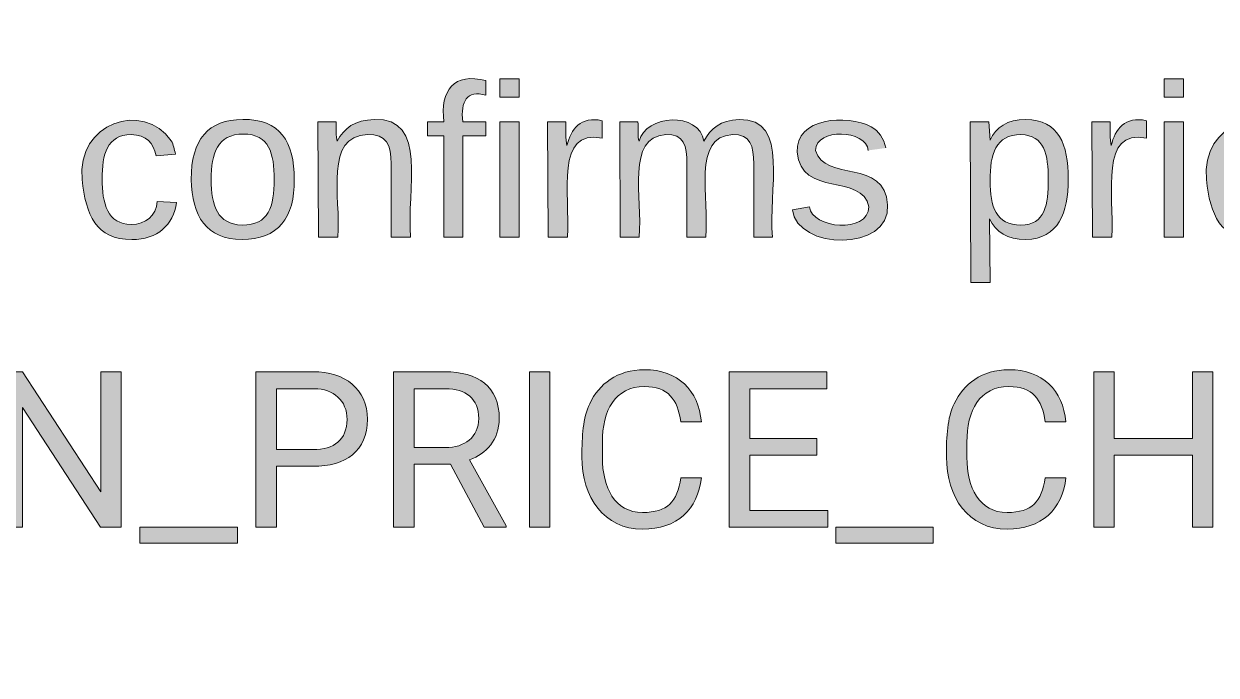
# Model space of a CAD drawing. Extents: x 3 to 1760, y 20 to 1040.
# Drawn here: x 233.8 to 318.8, y 562.4 to 608.7 of the extents above; entities that cross this region are included whole.
import ezdxf

# ---------------------------------------------------------------- set-up
doc = ezdxf.new("R2010")
doc.units = 0
doc.header["$MEASUREMENT"] = 0
doc.layers.add('Layer 1', color=7, linetype='Continuous', lineweight=0)

# ---------------------------------------------------------------- blocks, each defined once
blk = doc.blocks.new('Block_120')
at = {"layer": 'Layer 1', "true_color": 0x282c33, "transparency": 33554687}
h = blk.add_hatch(color=250, dxfattribs=at)
h.dxf.hatch_style = 2
edge = h.paths.add_edge_path()
edge.add_spline(control_points=[(266.708, 603.667), (265.368, 604.056), (264.893, 603.235), (265.066, 601.765), (265.066, 601.765), (266.708, 601.765), (266.708, 601.765), (266.708, 601.765), (266.708, 600.772), (266.708, 600.772), (266.708, 600.772), (265.066, 600.772), (265.066, 600.772), (265.066, 600.772), (265.066, 593.556), (265.066, 593.556), (265.066, 593.556), (263.726, 593.556), (263.726, 593.556), (263.726, 593.556), (263.726, 600.772), (263.726, 600.772), (263.726, 600.772), (262.56, 600.772), (262.56, 600.772), (262.56, 600.772), (262.56, 601.765), (262.56, 601.765), (262.56, 601.765), (263.726, 601.765), (263.726, 601.765), (263.424, 604.012), (264.461, 605.309), (266.708, 604.704), (266.708, 604.704), (266.708, 603.667), (266.708, 603.667)], knot_values=[0, 0, 0, 0, 1, 1, 1, 2, 2, 2, 3, 3, 3, 4, 4, 4, 5, 5, 5, 6, 6, 6, 7, 7, 7, 8, 8, 8, 9, 9, 9, 10, 10, 10, 11, 11, 11, 12, 12, 12, 12], degree=3, periodic=0)
edge.add_line((266.708, 603.667), (266.708, 603.667))
h = blk.add_hatch(color=250, dxfattribs=at)
h.dxf.hatch_style = 2
edge = h.paths.add_edge_path()
edge.add_spline(control_points=[(267.702, 603.537), (267.702, 603.537), (267.702, 604.833), (267.702, 604.833), (267.702, 604.833), (269.084, 604.833), (269.084, 604.833), (269.084, 604.833), (269.084, 603.537), (269.084, 603.537), (269.084, 603.537), (267.702, 603.537), (267.702, 603.537)], knot_values=[0, 0, 0, 0, 1, 1, 1, 2, 2, 2, 3, 3, 3, 4, 4, 4, 4], degree=3, periodic=0)
edge = h.paths.add_edge_path()
edge.add_spline(control_points=[(267.702, 593.556), (267.702, 593.556), (267.702, 601.765), (267.702, 601.765), (267.702, 601.765), (269.084, 601.765), (269.084, 601.765), (269.084, 601.765), (269.084, 593.556), (269.084, 593.556), (269.084, 593.556), (267.702, 593.556), (267.702, 593.556)], knot_values=[0, 0, 0, 0, 1, 1, 1, 2, 2, 2, 3, 3, 3, 4, 4, 4, 4], degree=3, periodic=0)
edge.add_line((267.702, 593.556), (267.702, 593.556))
h = blk.add_hatch(color=250, dxfattribs=at)
h.dxf.hatch_style = 2
edge = h.paths.add_edge_path()
edge.add_spline(control_points=[(241.43, 600.858), (239.702, 600.858), (239.356, 599.432), (239.356, 597.704), (239.356, 595.975), (239.745, 594.463), (241.43, 594.463), (242.467, 594.463), (243.202, 595.068), (243.288, 596.105), (243.288, 596.105), (244.671, 596.019), (244.671, 596.019), (244.412, 594.42), (243.331, 593.383), (241.473, 593.383), (238.924, 593.383), (238.189, 595.154), (237.93, 597.66), (237.498, 601.679), (242.294, 603.321), (244.282, 600.426), (244.455, 600.123), (244.498, 599.821), (244.584, 599.475), (244.584, 599.475), (243.202, 599.346), (243.202, 599.346), (243.029, 600.253), (242.51, 600.858), (241.43, 600.858)], knot_values=[0, 0, 0, 0, 1, 1, 1, 2, 2, 2, 3, 3, 3, 4, 4, 4, 5, 5, 5, 6, 6, 6, 7, 7, 7, 8, 8, 8, 9, 9, 9, 10, 10, 10, 10], degree=3, periodic=0)
edge.add_line((241.43, 600.858), (241.43, 600.858))
h = blk.add_hatch(color=250, dxfattribs=at)
h.dxf.hatch_style = 2
edge = h.paths.add_edge_path()
edge.add_spline(control_points=[(249.381, 601.938), (252.06, 601.981), (253.053, 600.339), (253.053, 597.66), (253.097, 594.938), (251.887, 593.383), (249.337, 593.383), (246.788, 593.383), (245.751, 595.068), (245.708, 597.66), (245.708, 600.512), (246.918, 601.938), (249.381, 601.938)], knot_values=[0, 0, 0, 0, 1, 1, 1, 2, 2, 2, 3, 3, 3, 4, 4, 4, 4], degree=3, periodic=0)
edge = h.paths.add_edge_path()
edge.add_spline(control_points=[(249.337, 594.42), (251.239, 594.377), (251.628, 595.759), (251.628, 597.66), (251.628, 599.519), (251.282, 600.901), (249.424, 600.901), (247.566, 600.901), (247.134, 599.519), (247.134, 597.66), (247.134, 595.802), (247.566, 594.463), (249.337, 594.42)], knot_values=[0, 0, 0, 0, 1, 1, 1, 2, 2, 2, 3, 3, 3, 4, 4, 4, 4], degree=3, periodic=0)
edge.add_line((249.337, 594.42), (249.337, 594.42))
h = blk.add_hatch(color=250, dxfattribs=at)
h.dxf.hatch_style = 2
edge = h.paths.add_edge_path()
edge.add_spline(control_points=[(258.757, 601.938), (262.603, 602.111), (261.047, 596.926), (261.35, 593.556), (261.35, 593.556), (259.967, 593.556), (259.967, 593.556), (259.967, 593.556), (259.967, 598.784), (259.967, 598.784), (259.967, 600.123), (259.621, 600.901), (258.282, 600.858), (255.171, 600.772), (256.381, 596.451), (256.165, 593.556), (256.165, 593.556), (254.782, 593.556), (254.782, 593.556), (254.782, 593.556), (254.739, 601.765), (254.739, 601.765), (254.739, 601.765), (256.035, 601.765), (256.035, 601.765), (256.078, 601.333), (255.992, 600.728), (256.121, 600.383), (256.597, 601.333), (257.374, 601.895), (258.757, 601.938)], knot_values=[0, 0, 0, 0, 1, 1, 1, 2, 2, 2, 3, 3, 3, 4, 4, 4, 5, 5, 5, 6, 6, 6, 7, 7, 7, 8, 8, 8, 9, 9, 9, 10, 10, 10, 10], degree=3, periodic=0)
edge.add_line((258.757, 601.938), (258.757, 601.938))
h = blk.add_hatch(color=250, dxfattribs=at)
h.dxf.hatch_style = 2
edge = h.paths.add_edge_path()
edge.add_spline(control_points=[(275.004, 600.599), (271.634, 601.29), (272.714, 596.667), (272.541, 593.556), (272.541, 593.556), (271.158, 593.556), (271.158, 593.556), (271.158, 593.556), (271.115, 601.765), (271.115, 601.765), (271.115, 601.765), (272.412, 601.765), (272.412, 601.765), (272.455, 601.247), (272.368, 600.512), (272.498, 600.08), (272.757, 601.247), (273.492, 602.198), (275.004, 601.852), (275.004, 601.852), (275.004, 600.599), (275.004, 600.599)], knot_values=[0, 0, 0, 0, 1, 1, 1, 2, 2, 2, 3, 3, 3, 4, 4, 4, 5, 5, 5, 6, 6, 6, 7, 7, 7, 7], degree=3, periodic=0)
edge.add_line((275.004, 600.599), (275.004, 600.599))
h = blk.add_hatch(color=250, dxfattribs=at)
h.dxf.hatch_style = 2
edge = h.paths.add_edge_path()
edge.add_spline(control_points=[(284.294, 600.858), (281.399, 600.728), (282.652, 596.321), (282.393, 593.556), (282.393, 593.556), (281.053, 593.556), (281.053, 593.556), (281.053, 593.556), (281.053, 598.784), (281.053, 598.784), (281.053, 600.037), (280.837, 600.944), (279.541, 600.858), (276.689, 600.685), (277.899, 596.364), (277.64, 593.556), (277.64, 593.556), (276.3, 593.556), (276.3, 593.556), (276.3, 593.556), (276.257, 601.765), (276.257, 601.765), (276.257, 601.765), (277.553, 601.765), (277.553, 601.765), (277.597, 601.333), (277.51, 600.728), (277.64, 600.383), (278.072, 602.284), (281.918, 602.543), (282.263, 600.383), (282.739, 601.29), (283.43, 601.895), (284.77, 601.938), (288.442, 602.025), (286.8, 596.796), (287.146, 593.556), (287.146, 593.556), (285.807, 593.556), (285.807, 593.556), (285.807, 593.556), (285.807, 598.784), (285.807, 598.784), (285.807, 600.037), (285.591, 600.901), (284.294, 600.858)], knot_values=[0, 0, 0, 0, 1, 1, 1, 2, 2, 2, 3, 3, 3, 4, 4, 4, 5, 5, 5, 6, 6, 6, 7, 7, 7, 8, 8, 8, 9, 9, 9, 10, 10, 10, 11, 11, 11, 12, 12, 12, 13, 13, 13, 14, 14, 14, 15, 15, 15, 15], degree=3, periodic=0)
edge.add_line((284.294, 600.858), (284.294, 600.858))
h = blk.add_hatch(color=250, dxfattribs=at)
h.dxf.hatch_style = 2
edge = h.paths.add_edge_path()
edge.add_spline(control_points=[(293.973, 599.735), (293.844, 601.204), (290.257, 601.377), (290.214, 599.735), (290.862, 597.444), (295.183, 599.216), (295.356, 595.846), (295.529, 592.475), (288.874, 592.648), (288.572, 595.5), (288.572, 595.5), (289.782, 595.716), (289.782, 595.716), (289.955, 594.16), (293.973, 593.772), (294.016, 595.716), (293.584, 598.136), (289.134, 596.364), (288.918, 599.605), (288.745, 602.068), (292.461, 602.327), (294.189, 601.42), (294.708, 601.117), (295.097, 600.599), (295.226, 599.907)], knot_values=[0, 0, 0, 0, 1, 1, 1, 2, 2, 2, 3, 3, 3, 4, 4, 4, 5, 5, 5, 6, 6, 6, 7, 7, 7, 8, 8, 8, 8], degree=3, periodic=0)
edge.add_line((295.226, 599.907), (293.973, 599.735))
at = {"layer": 'Layer 1'}
for points, knots in [([(266.708, 603.667), (265.368, 604.056), (264.893, 603.235), (265.066, 601.765), (265.066, 601.765), (266.708, 601.765), (266.708, 601.765), (266.708, 601.765), (266.708, 600.772), (266.708, 600.772), (266.708, 600.772), (265.066, 600.772), (265.066, 600.772), (265.066, 600.772), (265.066, 593.556), (265.066, 593.556), (265.066, 593.556), (263.726, 593.556), (263.726, 593.556), (263.726, 593.556), (263.726, 600.772), (263.726, 600.772), (263.726, 600.772), (262.56, 600.772), (262.56, 600.772), (262.56, 600.772), (262.56, 601.765), (262.56, 601.765), (262.56, 601.765), (263.726, 601.765), (263.726, 601.765), (263.424, 604.012), (264.461, 605.309), (266.708, 604.704), (266.708, 604.704), (266.708, 603.667), (266.708, 603.667)], [0, 0, 0, 0, 1, 1, 1, 2, 2, 2, 3, 3, 3, 4, 4, 4, 5, 5, 5, 6, 6, 6, 7, 7, 7, 8, 8, 8, 9, 9, 9, 10, 10, 10, 11, 11, 11, 12, 12, 12, 12]), ([(267.702, 603.537), (267.702, 603.537), (267.702, 604.833), (267.702, 604.833), (267.702, 604.833), (269.084, 604.833), (269.084, 604.833), (269.084, 604.833), (269.084, 603.537), (269.084, 603.537), (269.084, 603.537), (267.702, 603.537), (267.702, 603.537)], [0, 0, 0, 0, 1, 1, 1, 2, 2, 2, 3, 3, 3, 4, 4, 4, 4]), ([(241.43, 600.858), (239.702, 600.858), (239.356, 599.432), (239.356, 597.704), (239.356, 595.975), (239.745, 594.463), (241.43, 594.463), (242.467, 594.463), (243.202, 595.068), (243.288, 596.105), (243.288, 596.105), (244.671, 596.019), (244.671, 596.019), (244.412, 594.42), (243.331, 593.383), (241.473, 593.383), (238.924, 593.383), (238.189, 595.154), (237.93, 597.66), (237.498, 601.679), (242.294, 603.321), (244.282, 600.426), (244.455, 600.123), (244.498, 599.821), (244.584, 599.475), (244.584, 599.475), (243.202, 599.346), (243.202, 599.346), (243.029, 600.253), (242.51, 600.858), (241.43, 600.858)], [0, 0, 0, 0, 1, 1, 1, 2, 2, 2, 3, 3, 3, 4, 4, 4, 5, 5, 5, 6, 6, 6, 7, 7, 7, 8, 8, 8, 9, 9, 9, 10, 10, 10, 10]), ([(249.381, 601.938), (252.06, 601.981), (253.053, 600.339), (253.053, 597.66), (253.097, 594.938), (251.887, 593.383), (249.337, 593.383), (246.788, 593.383), (245.751, 595.068), (245.708, 597.66), (245.708, 600.512), (246.918, 601.938), (249.381, 601.938)], [0, 0, 0, 0, 1, 1, 1, 2, 2, 2, 3, 3, 3, 4, 4, 4, 4]), ([(258.757, 601.938), (262.603, 602.111), (261.047, 596.926), (261.35, 593.556), (261.35, 593.556), (259.967, 593.556), (259.967, 593.556), (259.967, 593.556), (259.967, 598.784), (259.967, 598.784), (259.967, 600.123), (259.621, 600.901), (258.282, 600.858), (255.171, 600.772), (256.381, 596.451), (256.165, 593.556), (256.165, 593.556), (254.782, 593.556), (254.782, 593.556), (254.782, 593.556), (254.739, 601.765), (254.739, 601.765), (254.739, 601.765), (256.035, 601.765), (256.035, 601.765), (256.078, 601.333), (255.992, 600.728), (256.121, 600.383), (256.597, 601.333), (257.374, 601.895), (258.757, 601.938)], [0, 0, 0, 0, 1, 1, 1, 2, 2, 2, 3, 3, 3, 4, 4, 4, 5, 5, 5, 6, 6, 6, 7, 7, 7, 8, 8, 8, 9, 9, 9, 10, 10, 10, 10]), ([(275.004, 600.599), (271.634, 601.29), (272.714, 596.667), (272.541, 593.556), (272.541, 593.556), (271.158, 593.556), (271.158, 593.556), (271.158, 593.556), (271.115, 601.765), (271.115, 601.765), (271.115, 601.765), (272.412, 601.765), (272.412, 601.765), (272.455, 601.247), (272.368, 600.512), (272.498, 600.08), (272.757, 601.247), (273.492, 602.198), (275.004, 601.852), (275.004, 601.852), (275.004, 600.599), (275.004, 600.599)], [0, 0, 0, 0, 1, 1, 1, 2, 2, 2, 3, 3, 3, 4, 4, 4, 5, 5, 5, 6, 6, 6, 7, 7, 7, 7]), ([(284.294, 600.858), (281.399, 600.728), (282.652, 596.321), (282.393, 593.556), (282.393, 593.556), (281.053, 593.556), (281.053, 593.556), (281.053, 593.556), (281.053, 598.784), (281.053, 598.784), (281.053, 600.037), (280.837, 600.944), (279.541, 600.858), (276.689, 600.685), (277.899, 596.364), (277.64, 593.556), (277.64, 593.556), (276.3, 593.556), (276.3, 593.556), (276.3, 593.556), (276.257, 601.765), (276.257, 601.765), (276.257, 601.765), (277.553, 601.765), (277.553, 601.765), (277.597, 601.333), (277.51, 600.728), (277.64, 600.383), (278.072, 602.284), (281.918, 602.543), (282.263, 600.383), (282.739, 601.29), (283.43, 601.895), (284.77, 601.938), (288.442, 602.025), (286.8, 596.796), (287.146, 593.556), (287.146, 593.556), (285.807, 593.556), (285.807, 593.556), (285.807, 593.556), (285.807, 598.784), (285.807, 598.784), (285.807, 600.037), (285.591, 600.901), (284.294, 600.858)], [0, 0, 0, 0, 1, 1, 1, 2, 2, 2, 3, 3, 3, 4, 4, 4, 5, 5, 5, 6, 6, 6, 7, 7, 7, 8, 8, 8, 9, 9, 9, 10, 10, 10, 11, 11, 11, 12, 12, 12, 13, 13, 13, 14, 14, 14, 15, 15, 15, 15]), ([(293.973, 599.735), (293.844, 601.204), (290.257, 601.377), (290.214, 599.735), (290.862, 597.444), (295.183, 599.216), (295.356, 595.846), (295.529, 592.475), (288.874, 592.648), (288.572, 595.5), (288.572, 595.5), (289.782, 595.716), (289.782, 595.716), (289.955, 594.16), (293.973, 593.772), (294.016, 595.716), (293.584, 598.136), (289.134, 596.364), (288.918, 599.605), (288.745, 602.068), (292.461, 602.327), (294.189, 601.42), (294.708, 601.117), (295.097, 600.599), (295.226, 599.907)], [0, 0, 0, 0, 1, 1, 1, 2, 2, 2, 3, 3, 3, 4, 4, 4, 5, 5, 5, 6, 6, 6, 7, 7, 7, 8, 8, 8, 8]), ([(267.702, 593.556), (267.702, 593.556), (267.702, 601.765), (267.702, 601.765), (267.702, 601.765), (269.084, 601.765), (269.084, 601.765), (269.084, 601.765), (269.084, 593.556), (269.084, 593.556), (269.084, 593.556), (267.702, 593.556), (267.702, 593.556)], [0, 0, 0, 0, 1, 1, 1, 2, 2, 2, 3, 3, 3, 4, 4, 4, 4]), ([(249.337, 594.42), (251.239, 594.377), (251.628, 595.759), (251.628, 597.66), (251.628, 599.519), (251.282, 600.901), (249.424, 600.901), (247.566, 600.901), (247.134, 599.519), (247.134, 597.66), (247.134, 595.802), (247.566, 594.463), (249.337, 594.42)], [0, 0, 0, 0, 1, 1, 1, 2, 2, 2, 3, 3, 3, 4, 4, 4, 4])]:
    blk.add_open_spline(points, degree=3, knots=knots, dxfattribs=at)
blk = doc.blocks.new('Block_119')
at = {"layer": 'Layer 1'}
blk.add_blockref('Block_120', (0, 0), dxfattribs=at)
blk = doc.blocks.new('Block_122')
at = {"layer": 'Layer 1', "true_color": 0x282c33, "transparency": 33554687}
h = blk.add_hatch(color=250, dxfattribs=at)
h.dxf.hatch_style = 2
edge = h.paths.add_edge_path()
edge.add_spline(control_points=[(315.06, 603.537), (315.06, 603.537), (315.06, 604.833), (315.06, 604.833), (315.06, 604.833), (316.442, 604.833), (316.442, 604.833), (316.442, 604.833), (316.442, 603.537), (316.442, 603.537), (316.442, 603.537), (315.06, 603.537), (315.06, 603.537)], knot_values=[0, 0, 0, 0, 1, 1, 1, 2, 2, 2, 3, 3, 3, 4, 4, 4, 4], degree=3, periodic=0)
edge = h.paths.add_edge_path()
edge.add_spline(control_points=[(315.06, 593.556), (315.06, 593.556), (315.06, 601.765), (315.06, 601.765), (315.06, 601.765), (316.442, 601.765), (316.442, 601.765), (316.442, 601.765), (316.442, 593.556), (316.442, 593.556), (316.442, 593.556), (315.06, 593.556), (315.06, 593.556)], knot_values=[0, 0, 0, 0, 1, 1, 1, 2, 2, 2, 3, 3, 3, 4, 4, 4, 4], degree=3, periodic=0)
edge.add_line((315.06, 593.556), (315.06, 593.556))
h = blk.add_hatch(color=250, dxfattribs=at)
h.dxf.hatch_style = 2
edge = h.paths.add_edge_path()
edge.add_spline(control_points=[(321.584, 600.858), (319.856, 600.858), (319.51, 599.432), (319.51, 597.704), (319.51, 595.975), (319.899, 594.463), (321.584, 594.463), (322.621, 594.463), (323.356, 595.068), (323.442, 596.105), (323.442, 596.105), (324.825, 596.019), (324.825, 596.019), (324.566, 594.42), (323.486, 593.383), (321.628, 593.383), (319.078, 593.383), (318.344, 595.154), (318.084, 597.66), (317.652, 601.679), (322.449, 603.321), (324.436, 600.426), (324.609, 600.123), (324.652, 599.821), (324.739, 599.475), (324.739, 599.475), (323.356, 599.346), (323.356, 599.346), (323.183, 600.253), (322.665, 600.858), (321.584, 600.858)], knot_values=[0, 0, 0, 0, 1, 1, 1, 2, 2, 2, 3, 3, 3, 4, 4, 4, 5, 5, 5, 6, 6, 6, 7, 7, 7, 8, 8, 8, 9, 9, 9, 10, 10, 10, 10], degree=3, periodic=0)
edge.add_line((321.584, 600.858), (321.584, 600.858))
h = blk.add_hatch(color=250, dxfattribs=at)
h.dxf.hatch_style = 2
edge = h.paths.add_edge_path()
edge.add_spline(control_points=[(305.208, 601.938), (307.584, 601.895), (308.232, 600.167), (308.232, 597.704), (308.232, 595.241), (307.541, 593.469), (305.208, 593.383), (303.868, 593.383), (303.091, 593.944), (302.615, 594.852), (302.615, 594.852), (302.658, 590.315), (302.658, 590.315), (302.658, 590.315), (301.276, 590.315), (301.276, 590.315), (301.276, 590.315), (301.232, 601.765), (301.232, 601.765), (301.232, 601.765), (302.572, 601.765), (302.572, 601.765), (302.572, 601.765), (302.658, 600.469), (302.658, 600.469), (303.091, 601.377), (303.868, 601.938), (305.208, 601.938)], knot_values=[0, 0, 0, 0, 1, 1, 1, 2, 2, 2, 3, 3, 3, 4, 4, 4, 5, 5, 5, 6, 6, 6, 7, 7, 7, 8, 8, 8, 9, 9, 9, 9], degree=3, periodic=0)
edge = h.paths.add_edge_path()
edge.add_spline(control_points=[(304.862, 594.42), (306.591, 594.42), (306.807, 595.889), (306.807, 597.66), (306.807, 599.432), (306.547, 600.815), (304.862, 600.858), (303.047, 600.858), (302.658, 599.475), (302.658, 597.574), (302.658, 595.716), (303.091, 594.42), (304.862, 594.42)], knot_values=[0, 0, 0, 0, 1, 1, 1, 2, 2, 2, 3, 3, 3, 4, 4, 4, 4], degree=3, periodic=0)
edge.add_line((304.862, 594.42), (304.862, 594.42))
h = blk.add_hatch(color=250, dxfattribs=at)
h.dxf.hatch_style = 2
edge = h.paths.add_edge_path()
edge.add_spline(control_points=[(313.807, 600.599), (310.436, 601.29), (311.516, 596.667), (311.344, 593.556), (311.344, 593.556), (309.961, 593.556), (309.961, 593.556), (309.961, 593.556), (309.918, 601.765), (309.918, 601.765), (309.918, 601.765), (311.214, 601.765), (311.214, 601.765), (311.257, 601.247), (311.171, 600.512), (311.3, 600.08), (311.56, 601.247), (312.294, 602.198), (313.807, 601.852), (313.807, 601.852), (313.807, 600.599), (313.807, 600.599)], knot_values=[0, 0, 0, 0, 1, 1, 1, 2, 2, 2, 3, 3, 3, 4, 4, 4, 5, 5, 5, 6, 6, 6, 7, 7, 7, 7], degree=3, periodic=0)
edge.add_line((313.807, 600.599), (313.807, 600.599))
h = blk.add_hatch(color=250, dxfattribs=at)
h.dxf.hatch_style = 2
edge = h.paths.add_edge_path()
edge.add_spline(control_points=[(329.535, 601.938), (332.257, 601.938), (333.251, 600.123), (333.165, 597.358), (333.165, 597.358), (327.331, 597.358), (327.331, 597.358), (327.331, 595.63), (327.936, 594.463), (329.621, 594.42), (330.745, 594.377), (331.479, 594.938), (331.739, 595.673), (331.739, 595.673), (332.949, 595.327), (332.949, 595.327), (332.473, 594.117), (331.35, 593.383), (329.621, 593.383), (327.115, 593.383), (325.819, 594.981), (325.862, 597.704), (325.905, 600.339), (326.986, 601.938), (329.535, 601.938)], knot_values=[0, 0, 0, 0, 1, 1, 1, 2, 2, 2, 3, 3, 3, 4, 4, 4, 5, 5, 5, 6, 6, 6, 7, 7, 7, 8, 8, 8, 8], degree=3, periodic=0)
edge = h.paths.add_edge_path()
edge.add_spline(control_points=[(331.782, 598.438), (332.041, 601.031), (328.498, 601.765), (327.591, 599.648), (327.461, 599.346), (327.331, 598.914), (327.331, 598.438), (327.331, 598.438), (331.782, 598.438), (331.782, 598.438)], knot_values=[0, 0, 0, 0, 1, 1, 1, 2, 2, 2, 3, 3, 3, 3], degree=3, periodic=0)
edge.add_line((331.782, 598.438), (331.782, 598.438))
at = {"layer": 'Layer 1'}
for points, knots in [([(315.06, 603.537), (315.06, 603.537), (315.06, 604.833), (315.06, 604.833), (315.06, 604.833), (316.442, 604.833), (316.442, 604.833), (316.442, 604.833), (316.442, 603.537), (316.442, 603.537), (316.442, 603.537), (315.06, 603.537), (315.06, 603.537)], [0, 0, 0, 0, 1, 1, 1, 2, 2, 2, 3, 3, 3, 4, 4, 4, 4]), ([(321.584, 600.858), (319.856, 600.858), (319.51, 599.432), (319.51, 597.704), (319.51, 595.975), (319.899, 594.463), (321.584, 594.463), (322.621, 594.463), (323.356, 595.068), (323.442, 596.105), (323.442, 596.105), (324.825, 596.019), (324.825, 596.019), (324.566, 594.42), (323.486, 593.383), (321.628, 593.383), (319.078, 593.383), (318.344, 595.154), (318.084, 597.66), (317.652, 601.679), (322.449, 603.321), (324.436, 600.426), (324.609, 600.123), (324.652, 599.821), (324.739, 599.475), (324.739, 599.475), (323.356, 599.346), (323.356, 599.346), (323.183, 600.253), (322.665, 600.858), (321.584, 600.858)], [0, 0, 0, 0, 1, 1, 1, 2, 2, 2, 3, 3, 3, 4, 4, 4, 5, 5, 5, 6, 6, 6, 7, 7, 7, 8, 8, 8, 9, 9, 9, 10, 10, 10, 10]), ([(305.208, 601.938), (307.584, 601.895), (308.232, 600.167), (308.232, 597.704), (308.232, 595.241), (307.541, 593.469), (305.208, 593.383), (303.868, 593.383), (303.091, 593.944), (302.615, 594.852), (302.615, 594.852), (302.658, 590.315), (302.658, 590.315), (302.658, 590.315), (301.276, 590.315), (301.276, 590.315), (301.276, 590.315), (301.232, 601.765), (301.232, 601.765), (301.232, 601.765), (302.572, 601.765), (302.572, 601.765), (302.572, 601.765), (302.658, 600.469), (302.658, 600.469), (303.091, 601.377), (303.868, 601.938), (305.208, 601.938)], [0, 0, 0, 0, 1, 1, 1, 2, 2, 2, 3, 3, 3, 4, 4, 4, 5, 5, 5, 6, 6, 6, 7, 7, 7, 8, 8, 8, 9, 9, 9, 9]), ([(313.807, 600.599), (310.436, 601.29), (311.516, 596.667), (311.344, 593.556), (311.344, 593.556), (309.961, 593.556), (309.961, 593.556), (309.961, 593.556), (309.918, 601.765), (309.918, 601.765), (309.918, 601.765), (311.214, 601.765), (311.214, 601.765), (311.257, 601.247), (311.171, 600.512), (311.3, 600.08), (311.56, 601.247), (312.294, 602.198), (313.807, 601.852), (313.807, 601.852), (313.807, 600.599), (313.807, 600.599)], [0, 0, 0, 0, 1, 1, 1, 2, 2, 2, 3, 3, 3, 4, 4, 4, 5, 5, 5, 6, 6, 6, 7, 7, 7, 7]), ([(329.535, 601.938), (332.257, 601.938), (333.251, 600.123), (333.165, 597.358), (333.165, 597.358), (327.331, 597.358), (327.331, 597.358), (327.331, 595.63), (327.936, 594.463), (329.621, 594.42), (330.745, 594.377), (331.479, 594.938), (331.739, 595.673), (331.739, 595.673), (332.949, 595.327), (332.949, 595.327), (332.473, 594.117), (331.35, 593.383), (329.621, 593.383), (327.115, 593.383), (325.819, 594.981), (325.862, 597.704), (325.905, 600.339), (326.986, 601.938), (329.535, 601.938)], [0, 0, 0, 0, 1, 1, 1, 2, 2, 2, 3, 3, 3, 4, 4, 4, 5, 5, 5, 6, 6, 6, 7, 7, 7, 8, 8, 8, 8]), ([(315.06, 593.556), (315.06, 593.556), (315.06, 601.765), (315.06, 601.765), (315.06, 601.765), (316.442, 601.765), (316.442, 601.765), (316.442, 601.765), (316.442, 593.556), (316.442, 593.556), (316.442, 593.556), (315.06, 593.556), (315.06, 593.556)], [0, 0, 0, 0, 1, 1, 1, 2, 2, 2, 3, 3, 3, 4, 4, 4, 4]), ([(331.782, 598.438), (332.041, 601.031), (328.498, 601.765), (327.591, 599.648), (327.461, 599.346), (327.331, 598.914), (327.331, 598.438), (327.331, 598.438), (331.782, 598.438), (331.782, 598.438)], [0, 0, 0, 0, 1, 1, 1, 2, 2, 2, 3, 3, 3, 3]), ([(304.862, 594.42), (306.591, 594.42), (306.807, 595.889), (306.807, 597.66), (306.807, 599.432), (306.547, 600.815), (304.862, 600.858), (303.047, 600.858), (302.658, 599.475), (302.658, 597.574), (302.658, 595.716), (303.091, 594.42), (304.862, 594.42)], [0, 0, 0, 0, 1, 1, 1, 2, 2, 2, 3, 3, 3, 4, 4, 4, 4])]:
    blk.add_open_spline(points, degree=3, knots=knots, dxfattribs=at)
blk = doc.blocks.new('Block_121')
at = {"layer": 'Layer 1'}
blk.add_blockref('Block_122', (0, 0), dxfattribs=at)
blk = doc.blocks.new('Block_126')
at = {"layer": 'Layer 1', "true_color": 0x282c33, "transparency": 33554687}
h = blk.add_hatch(color=250, dxfattribs=at)
h.dxf.hatch_style = 2
edge = h.paths.add_edge_path()
edge.add_spline(control_points=[(240.713, 572.902), (240.713, 572.902), (239.247, 572.902), (239.247, 572.902), (239.247, 572.902), (233.679, 581.424), (233.679, 581.424), (233.679, 581.424), (233.679, 572.902), (233.679, 572.902), (233.679, 572.902), (232.213, 572.902), (232.213, 572.902), (232.213, 572.902), (232.213, 583.961), (232.213, 583.961), (232.213, 583.961), (233.679, 583.961), (233.679, 583.961), (233.679, 583.961), (239.262, 575.401), (239.262, 575.401), (239.262, 575.401), (239.262, 583.961), (239.262, 583.961), (239.262, 583.961), (240.713, 583.961), (240.713, 583.961), (240.713, 583.961), (240.713, 572.902), (240.713, 572.902)], knot_values=[0, 0, 0, 0, 1, 1, 1, 2, 2, 2, 3, 3, 3, 4, 4, 4, 5, 5, 5, 6, 6, 6, 7, 7, 7, 8, 8, 8, 9, 9, 9, 10, 10, 10, 10], degree=3, periodic=0)
edge.add_line((240.713, 572.902), (240.713, 572.902))
h = blk.add_hatch(color=250, dxfattribs=at)
h.dxf.hatch_style = 2
edge = h.paths.add_edge_path()
edge.add_spline(control_points=[(258.273, 580.581), (258.266, 578.325), (256.739, 577.231), (254.385, 577.231), (254.385, 577.231), (251.779, 577.231), (251.779, 577.231), (251.779, 577.231), (251.779, 572.902), (251.779, 572.902), (251.779, 572.902), (250.321, 572.902), (250.321, 572.902), (250.321, 572.902), (250.321, 583.961), (250.321, 583.961), (250.321, 583.961), (254.4, 583.961), (254.4, 583.961), (256.656, 584.007), (258.273, 582.715), (258.273, 580.581)], knot_values=[0, 0, 0, 0, 1, 1, 1, 2, 2, 2, 3, 3, 3, 4, 4, 4, 5, 5, 5, 6, 6, 6, 7, 7, 7, 7], degree=3, periodic=0)
edge = h.paths.add_edge_path()
edge.add_spline(control_points=[(256.815, 580.566), (256.823, 581.918), (255.858, 582.753), (254.483, 582.761), (254.483, 582.761), (251.779, 582.761), (251.779, 582.761), (251.779, 582.761), (251.779, 578.424), (251.779, 578.424), (251.779, 578.424), (254.4, 578.424), (254.4, 578.424), (255.888, 578.416), (256.815, 579.123), (256.815, 580.566)], knot_values=[0, 0, 0, 0, 1, 1, 1, 2, 2, 2, 3, 3, 3, 4, 4, 4, 5, 5, 5, 5], degree=3, periodic=0)
edge.add_line((256.815, 580.566), (256.815, 580.566))
h = blk.add_hatch(color=250, dxfattribs=at)
h.dxf.hatch_style = 2
edge = h.paths.add_edge_path()
edge.add_spline(control_points=[(267.669, 580.634), (267.669, 579.107), (266.742, 578.128), (265.558, 577.687), (265.558, 577.687), (268.155, 572.993), (268.155, 572.993), (268.155, 572.993), (268.155, 572.902), (268.155, 572.902), (268.155, 572.902), (266.591, 572.902), (266.591, 572.902), (266.591, 572.902), (264.19, 577.376), (264.19, 577.376), (264.19, 577.376), (261.593, 577.376), (261.593, 577.376), (261.593, 577.376), (261.593, 572.902), (261.593, 572.902), (261.593, 572.902), (260.127, 572.902), (260.127, 572.902), (260.127, 572.902), (260.127, 583.961), (260.127, 583.961), (260.127, 583.961), (263.788, 583.961), (263.788, 583.961), (266.142, 583.976), (267.669, 582.905), (267.669, 580.634)], knot_values=[0, 0, 0, 0, 1, 1, 1, 2, 2, 2, 3, 3, 3, 4, 4, 4, 5, 5, 5, 6, 6, 6, 7, 7, 7, 8, 8, 8, 9, 9, 9, 10, 10, 10, 11, 11, 11, 11], degree=3, periodic=0)
edge = h.paths.add_edge_path()
edge.add_spline(control_points=[(266.203, 580.634), (266.203, 582.054), (265.292, 582.761), (263.826, 582.761), (263.826, 582.761), (261.593, 582.761), (261.593, 582.761), (261.593, 582.761), (261.593, 578.568), (261.593, 578.568), (261.593, 578.568), (263.833, 578.568), (263.833, 578.568), (265.193, 578.545), (266.211, 579.335), (266.203, 580.634)], knot_values=[0, 0, 0, 0, 1, 1, 1, 2, 2, 2, 3, 3, 3, 4, 4, 4, 5, 5, 5, 5], degree=3, periodic=0)
edge.add_line((266.203, 580.634), (266.203, 580.634))
h = blk.add_hatch(color=250, dxfattribs=at)
h.dxf.hatch_style = 2
edge = h.paths.add_edge_path()
edge.add_spline(control_points=[(271.277, 572.902), (271.277, 572.902), (269.819, 572.902), (269.819, 572.902), (269.819, 572.902), (269.819, 583.961), (269.819, 583.961), (269.819, 583.961), (271.277, 583.961), (271.277, 583.961), (271.277, 583.961), (271.277, 572.902), (271.277, 572.902)], knot_values=[0, 0, 0, 0, 1, 1, 1, 2, 2, 2, 3, 3, 3, 4, 4, 4, 4], degree=3, periodic=0)
edge.add_line((271.277, 572.902), (271.277, 572.902))
h = blk.add_hatch(color=250, dxfattribs=at)
h.dxf.hatch_style = 2
edge = h.paths.add_edge_path()
edge.add_spline(control_points=[(277.885, 573.942), (279.693, 573.942), (280.338, 574.717), (280.612, 576.411), (280.612, 576.411), (282.078, 576.411), (282.078, 576.411), (281.835, 574.155), (280.346, 572.75), (277.885, 572.75), (275.143, 572.75), (273.563, 575.021), (273.563, 577.915), (273.563, 579.411), (273.624, 580.649), (274.118, 581.69), (274.786, 583.103), (276.07, 584.098), (278.014, 584.113), (280.414, 584.128), (281.88, 582.632), (282.078, 580.406), (282.078, 580.406), (280.612, 580.406), (280.612, 580.406), (280.376, 582.016), (279.716, 582.913), (278.014, 582.913), (275.948, 582.913), (274.999, 581.211), (275.029, 578.94), (275.029, 578.94), (275.029, 577.869), (275.029, 577.869), (275.006, 575.727), (275.903, 573.942), (277.885, 573.942)], knot_values=[0, 0, 0, 0, 1, 1, 1, 2, 2, 2, 3, 3, 3, 4, 4, 4, 5, 5, 5, 6, 6, 6, 7, 7, 7, 8, 8, 8, 9, 9, 9, 10, 10, 10, 11, 11, 11, 12, 12, 12, 12], degree=3, periodic=0)
edge.add_line((277.885, 573.942), (277.885, 573.942))
h = blk.add_hatch(color=250, dxfattribs=at)
h.dxf.hatch_style = 2
edge = h.paths.add_edge_path()
edge.add_spline(control_points=[(290.319, 578.014), (290.319, 578.014), (285.526, 578.014), (285.526, 578.014), (285.526, 578.014), (285.526, 574.094), (285.526, 574.094), (285.526, 574.094), (291.094, 574.094), (291.094, 574.094), (291.094, 574.094), (291.094, 572.902), (291.094, 572.902), (291.094, 572.902), (284.068, 572.902), (284.068, 572.902), (284.068, 572.902), (284.068, 583.961), (284.068, 583.961), (284.068, 583.961), (291.018, 583.961), (291.018, 583.961), (291.018, 583.961), (291.018, 582.761), (291.018, 582.761), (291.018, 582.761), (285.526, 582.761), (285.526, 582.761), (285.526, 582.761), (285.526, 579.206), (285.526, 579.206), (285.526, 579.206), (290.319, 579.206), (290.319, 579.206), (290.319, 579.206), (290.319, 578.014), (290.319, 578.014)], knot_values=[0, 0, 0, 0, 1, 1, 1, 2, 2, 2, 3, 3, 3, 4, 4, 4, 5, 5, 5, 6, 6, 6, 7, 7, 7, 8, 8, 8, 9, 9, 9, 10, 10, 10, 11, 11, 11, 12, 12, 12, 12], degree=3, periodic=0)
edge.add_line((290.319, 578.014), (290.319, 578.014))
h = blk.add_hatch(color=250, dxfattribs=at)
h.dxf.hatch_style = 2
edge = h.paths.add_edge_path()
edge.add_spline(control_points=[(303.869, 573.942), (305.677, 573.942), (306.322, 574.717), (306.596, 576.411), (306.596, 576.411), (308.062, 576.411), (308.062, 576.411), (307.819, 574.155), (306.33, 572.75), (303.869, 572.75), (301.127, 572.75), (299.547, 575.021), (299.547, 577.915), (299.547, 579.411), (299.608, 580.649), (300.102, 581.69), (300.77, 583.103), (302.054, 584.098), (303.998, 584.113), (306.398, 584.128), (307.864, 582.632), (308.062, 580.406), (308.062, 580.406), (306.596, 580.406), (306.596, 580.406), (306.36, 582.016), (305.7, 582.913), (303.998, 582.913), (301.932, 582.913), (300.983, 581.211), (301.013, 578.94), (301.013, 578.94), (301.013, 577.869), (301.013, 577.869), (300.99, 575.727), (301.887, 573.942), (303.869, 573.942)], knot_values=[0, 0, 0, 0, 1, 1, 1, 2, 2, 2, 3, 3, 3, 4, 4, 4, 5, 5, 5, 6, 6, 6, 7, 7, 7, 8, 8, 8, 9, 9, 9, 10, 10, 10, 11, 11, 11, 12, 12, 12, 12], degree=3, periodic=0)
edge.add_line((303.869, 573.942), (303.869, 573.942))
h = blk.add_hatch(color=250, dxfattribs=at)
h.dxf.hatch_style = 2
edge = h.paths.add_edge_path()
edge.add_spline(control_points=[(318.551, 572.902), (318.551, 572.902), (317.085, 572.902), (317.085, 572.902), (317.085, 572.902), (317.085, 578.014), (317.085, 578.014), (317.085, 578.014), (311.51, 578.014), (311.51, 578.014), (311.51, 578.014), (311.51, 572.902), (311.51, 572.902), (311.51, 572.902), (310.052, 572.902), (310.052, 572.902), (310.052, 572.902), (310.052, 583.961), (310.052, 583.961), (310.052, 583.961), (311.51, 583.961), (311.51, 583.961), (311.51, 583.961), (311.51, 579.206), (311.51, 579.206), (311.51, 579.206), (317.085, 579.206), (317.085, 579.206), (317.085, 579.206), (317.085, 583.961), (317.085, 583.961), (317.085, 583.961), (318.551, 583.961), (318.551, 583.961), (318.551, 583.961), (318.551, 572.902), (318.551, 572.902)], knot_values=[0, 0, 0, 0, 1, 1, 1, 2, 2, 2, 3, 3, 3, 4, 4, 4, 5, 5, 5, 6, 6, 6, 7, 7, 7, 8, 8, 8, 9, 9, 9, 10, 10, 10, 11, 11, 11, 12, 12, 12, 12], degree=3, periodic=0)
edge.add_line((318.551, 572.902), (318.551, 572.902))
h = blk.add_hatch(color=250, dxfattribs=at)
h.dxf.hatch_style = 2
edge = h.paths.add_edge_path()
edge.add_spline(control_points=[(249.007, 571.755), (249.007, 571.755), (242.049, 571.755), (242.049, 571.755), (242.049, 571.755), (242.049, 572.902), (242.049, 572.902), (242.049, 572.902), (249.007, 572.902), (249.007, 572.902), (249.007, 572.902), (249.007, 571.755), (249.007, 571.755)], knot_values=[0, 0, 0, 0, 1, 1, 1, 2, 2, 2, 3, 3, 3, 4, 4, 4, 4], degree=3, periodic=0)
edge.add_line((249.007, 571.755), (249.007, 571.755))
h = blk.add_hatch(color=250, dxfattribs=at)
h.dxf.hatch_style = 2
edge = h.paths.add_edge_path()
edge.add_spline(control_points=[(298.613, 571.755), (298.613, 571.755), (291.656, 571.755), (291.656, 571.755), (291.656, 571.755), (291.656, 572.902), (291.656, 572.902), (291.656, 572.902), (298.613, 572.902), (298.613, 572.902), (298.613, 572.902), (298.613, 571.755), (298.613, 571.755)], knot_values=[0, 0, 0, 0, 1, 1, 1, 2, 2, 2, 3, 3, 3, 4, 4, 4, 4], degree=3, periodic=0)
edge.add_line((298.613, 571.755), (298.613, 571.755))
at = {"layer": 'Layer 1'}
for points, knots in [([(240.713, 572.902), (240.713, 572.902), (239.247, 572.902), (239.247, 572.902), (239.247, 572.902), (233.679, 581.424), (233.679, 581.424), (233.679, 581.424), (233.679, 572.902), (233.679, 572.902), (233.679, 572.902), (232.213, 572.902), (232.213, 572.902), (232.213, 572.902), (232.213, 583.961), (232.213, 583.961), (232.213, 583.961), (233.679, 583.961), (233.679, 583.961), (233.679, 583.961), (239.262, 575.401), (239.262, 575.401), (239.262, 575.401), (239.262, 583.961), (239.262, 583.961), (239.262, 583.961), (240.713, 583.961), (240.713, 583.961), (240.713, 583.961), (240.713, 572.902), (240.713, 572.902)], [0, 0, 0, 0, 1, 1, 1, 2, 2, 2, 3, 3, 3, 4, 4, 4, 5, 5, 5, 6, 6, 6, 7, 7, 7, 8, 8, 8, 9, 9, 9, 10, 10, 10, 10]), ([(258.273, 580.581), (258.266, 578.325), (256.739, 577.231), (254.385, 577.231), (254.385, 577.231), (251.779, 577.231), (251.779, 577.231), (251.779, 577.231), (251.779, 572.902), (251.779, 572.902), (251.779, 572.902), (250.321, 572.902), (250.321, 572.902), (250.321, 572.902), (250.321, 583.961), (250.321, 583.961), (250.321, 583.961), (254.4, 583.961), (254.4, 583.961), (256.656, 584.007), (258.273, 582.715), (258.273, 580.581)], [0, 0, 0, 0, 1, 1, 1, 2, 2, 2, 3, 3, 3, 4, 4, 4, 5, 5, 5, 6, 6, 6, 7, 7, 7, 7]), ([(267.669, 580.634), (267.669, 579.107), (266.742, 578.128), (265.558, 577.687), (265.558, 577.687), (268.155, 572.993), (268.155, 572.993), (268.155, 572.993), (268.155, 572.902), (268.155, 572.902), (268.155, 572.902), (266.591, 572.902), (266.591, 572.902), (266.591, 572.902), (264.19, 577.376), (264.19, 577.376), (264.19, 577.376), (261.593, 577.376), (261.593, 577.376), (261.593, 577.376), (261.593, 572.902), (261.593, 572.902), (261.593, 572.902), (260.127, 572.902), (260.127, 572.902), (260.127, 572.902), (260.127, 583.961), (260.127, 583.961), (260.127, 583.961), (263.788, 583.961), (263.788, 583.961), (266.142, 583.976), (267.669, 582.905), (267.669, 580.634)], [0, 0, 0, 0, 1, 1, 1, 2, 2, 2, 3, 3, 3, 4, 4, 4, 5, 5, 5, 6, 6, 6, 7, 7, 7, 8, 8, 8, 9, 9, 9, 10, 10, 10, 11, 11, 11, 11]), ([(271.277, 572.902), (271.277, 572.902), (269.819, 572.902), (269.819, 572.902), (269.819, 572.902), (269.819, 583.961), (269.819, 583.961), (269.819, 583.961), (271.277, 583.961), (271.277, 583.961), (271.277, 583.961), (271.277, 572.902), (271.277, 572.902)], [0, 0, 0, 0, 1, 1, 1, 2, 2, 2, 3, 3, 3, 4, 4, 4, 4]), ([(277.885, 573.942), (279.693, 573.942), (280.338, 574.717), (280.612, 576.411), (280.612, 576.411), (282.078, 576.411), (282.078, 576.411), (281.835, 574.155), (280.346, 572.75), (277.885, 572.75), (275.143, 572.75), (273.563, 575.021), (273.563, 577.915), (273.563, 579.411), (273.624, 580.649), (274.118, 581.69), (274.786, 583.103), (276.07, 584.098), (278.014, 584.113), (280.414, 584.128), (281.88, 582.632), (282.078, 580.406), (282.078, 580.406), (280.612, 580.406), (280.612, 580.406), (280.376, 582.016), (279.716, 582.913), (278.014, 582.913), (275.948, 582.913), (274.999, 581.211), (275.029, 578.94), (275.029, 578.94), (275.029, 577.869), (275.029, 577.869), (275.006, 575.727), (275.903, 573.942), (277.885, 573.942)], [0, 0, 0, 0, 1, 1, 1, 2, 2, 2, 3, 3, 3, 4, 4, 4, 5, 5, 5, 6, 6, 6, 7, 7, 7, 8, 8, 8, 9, 9, 9, 10, 10, 10, 11, 11, 11, 12, 12, 12, 12]), ([(290.319, 578.014), (290.319, 578.014), (285.526, 578.014), (285.526, 578.014), (285.526, 578.014), (285.526, 574.094), (285.526, 574.094), (285.526, 574.094), (291.094, 574.094), (291.094, 574.094), (291.094, 574.094), (291.094, 572.902), (291.094, 572.902), (291.094, 572.902), (284.068, 572.902), (284.068, 572.902), (284.068, 572.902), (284.068, 583.961), (284.068, 583.961), (284.068, 583.961), (291.018, 583.961), (291.018, 583.961), (291.018, 583.961), (291.018, 582.761), (291.018, 582.761), (291.018, 582.761), (285.526, 582.761), (285.526, 582.761), (285.526, 582.761), (285.526, 579.206), (285.526, 579.206), (285.526, 579.206), (290.319, 579.206), (290.319, 579.206), (290.319, 579.206), (290.319, 578.014), (290.319, 578.014)], [0, 0, 0, 0, 1, 1, 1, 2, 2, 2, 3, 3, 3, 4, 4, 4, 5, 5, 5, 6, 6, 6, 7, 7, 7, 8, 8, 8, 9, 9, 9, 10, 10, 10, 11, 11, 11, 12, 12, 12, 12]), ([(303.869, 573.942), (305.677, 573.942), (306.322, 574.717), (306.596, 576.411), (306.596, 576.411), (308.062, 576.411), (308.062, 576.411), (307.819, 574.155), (306.33, 572.75), (303.869, 572.75), (301.127, 572.75), (299.547, 575.021), (299.547, 577.915), (299.547, 579.411), (299.608, 580.649), (300.102, 581.69), (300.77, 583.103), (302.054, 584.098), (303.998, 584.113), (306.398, 584.128), (307.864, 582.632), (308.062, 580.406), (308.062, 580.406), (306.596, 580.406), (306.596, 580.406), (306.36, 582.016), (305.7, 582.913), (303.998, 582.913), (301.932, 582.913), (300.983, 581.211), (301.013, 578.94), (301.013, 578.94), (301.013, 577.869), (301.013, 577.869), (300.99, 575.727), (301.887, 573.942), (303.869, 573.942)], [0, 0, 0, 0, 1, 1, 1, 2, 2, 2, 3, 3, 3, 4, 4, 4, 5, 5, 5, 6, 6, 6, 7, 7, 7, 8, 8, 8, 9, 9, 9, 10, 10, 10, 11, 11, 11, 12, 12, 12, 12]), ([(318.551, 572.902), (318.551, 572.902), (317.085, 572.902), (317.085, 572.902), (317.085, 572.902), (317.085, 578.014), (317.085, 578.014), (317.085, 578.014), (311.51, 578.014), (311.51, 578.014), (311.51, 578.014), (311.51, 572.902), (311.51, 572.902), (311.51, 572.902), (310.052, 572.902), (310.052, 572.902), (310.052, 572.902), (310.052, 583.961), (310.052, 583.961), (310.052, 583.961), (311.51, 583.961), (311.51, 583.961), (311.51, 583.961), (311.51, 579.206), (311.51, 579.206), (311.51, 579.206), (317.085, 579.206), (317.085, 579.206), (317.085, 579.206), (317.085, 583.961), (317.085, 583.961), (317.085, 583.961), (318.551, 583.961), (318.551, 583.961), (318.551, 583.961), (318.551, 572.902), (318.551, 572.902)], [0, 0, 0, 0, 1, 1, 1, 2, 2, 2, 3, 3, 3, 4, 4, 4, 5, 5, 5, 6, 6, 6, 7, 7, 7, 8, 8, 8, 9, 9, 9, 10, 10, 10, 11, 11, 11, 12, 12, 12, 12]), ([(256.815, 580.566), (256.823, 581.918), (255.858, 582.753), (254.483, 582.761), (254.483, 582.761), (251.779, 582.761), (251.779, 582.761), (251.779, 582.761), (251.779, 578.424), (251.779, 578.424), (251.779, 578.424), (254.4, 578.424), (254.4, 578.424), (255.888, 578.416), (256.815, 579.123), (256.815, 580.566)], [0, 0, 0, 0, 1, 1, 1, 2, 2, 2, 3, 3, 3, 4, 4, 4, 5, 5, 5, 5]), ([(266.203, 580.634), (266.203, 582.054), (265.292, 582.761), (263.826, 582.761), (263.826, 582.761), (261.593, 582.761), (261.593, 582.761), (261.593, 582.761), (261.593, 578.568), (261.593, 578.568), (261.593, 578.568), (263.833, 578.568), (263.833, 578.568), (265.193, 578.545), (266.211, 579.335), (266.203, 580.634)], [0, 0, 0, 0, 1, 1, 1, 2, 2, 2, 3, 3, 3, 4, 4, 4, 5, 5, 5, 5]), ([(249.007, 571.755), (249.007, 571.755), (242.049, 571.755), (242.049, 571.755), (242.049, 571.755), (242.049, 572.902), (242.049, 572.902), (242.049, 572.902), (249.007, 572.902), (249.007, 572.902), (249.007, 572.902), (249.007, 571.755), (249.007, 571.755)], [0, 0, 0, 0, 1, 1, 1, 2, 2, 2, 3, 3, 3, 4, 4, 4, 4]), ([(298.613, 571.755), (298.613, 571.755), (291.656, 571.755), (291.656, 571.755), (291.656, 571.755), (291.656, 572.902), (291.656, 572.902), (291.656, 572.902), (298.613, 572.902), (298.613, 572.902), (298.613, 572.902), (298.613, 571.755), (298.613, 571.755)], [0, 0, 0, 0, 1, 1, 1, 2, 2, 2, 3, 3, 3, 4, 4, 4, 4])]:
    blk.add_open_spline(points, degree=3, knots=knots, dxfattribs=at)
blk = doc.blocks.new('Block_125')
at = {"layer": 'Layer 1'}
blk.add_blockref('Block_126', (0, 0), dxfattribs=at)
blk = doc.blocks.new('Block_0')
at = {"layer": 'Layer 1', "true_color": 0x333333, "transparency": 33554687}
h = blk.add_hatch(color=250, dxfattribs=at)
h.dxf.hatch_style = 2
edge = h.paths.add_edge_path()
edge.add_spline(control_points=[(277.515, 808.42), (277.515, 808.42), (110.035, 808.42), (110.035, 808.42), (110.035, 808.42), (108.215, 808.27), (108.215, 808.27), (108.215, 808.27), (106.465, 807.84), (106.465, 807.84), (106.465, 807.84), (104.795, 807.14), (104.795, 807.14), (104.795, 807.14), (103.255, 806.21), (103.255, 806.21), (103.255, 806.21), (101.885, 805.05), (101.885, 805.05), (101.885, 805.05), (100.714, 803.68), (100.714, 803.68), (100.714, 803.68), (99.774, 802.14), (99.774, 802.14), (99.774, 802.14), (99.074, 800.47), (99.074, 800.47), (99.074, 800.47), (98.654, 798.72), (98.654, 798.72), (98.654, 798.72), (98.514, 796.92), (98.514, 796.92), (98.514, 796.92), (98.514, 319.88), (98.514, 319.88), (98.514, 319.88), (97.514, 319.88), (97.514, 319.88), (97.514, 319.88), (97.514, 796.93), (97.514, 796.93), (97.514, 796.93), (97.664, 798.86), (97.664, 798.86), (97.664, 798.86), (98.124, 800.76), (98.124, 800.76), (98.124, 800.76), (98.884, 802.58), (98.884, 802.58), (98.884, 802.58), (99.914, 804.26), (99.914, 804.26), (99.914, 804.26), (101.174, 805.76), (101.174, 805.76), (101.174, 805.76), (102.674, 807.02), (102.674, 807.02), (102.674, 807.02), (104.334, 808.05), (104.334, 808.05), (104.334, 808.05), (106.154, 808.8), (106.154, 808.8), (106.154, 808.8), (108.054, 809.26), (108.054, 809.26), (108.054, 809.26), (109.994, 809.41), (109.994, 809.41), (109.994, 809.41), (277.515, 809.41), (277.515, 809.41), (277.515, 809.41), (277.515, 808.42), (277.515, 808.42)], knot_values=[0, 0, 0, 0, 1, 1, 1, 2, 2, 2, 3, 3, 3, 4, 4, 4, 5, 5, 5, 6, 6, 6, 7, 7, 7, 8, 8, 8, 9, 9, 9, 10, 10, 10, 11, 11, 11, 12, 12, 12, 13, 13, 13, 14, 14, 14, 15, 15, 15, 16, 16, 16, 17, 17, 17, 18, 18, 18, 19, 19, 19, 20, 20, 20, 21, 21, 21, 22, 22, 22, 23, 23, 23, 24, 24, 24, 25, 25, 25, 26, 26, 26, 26], degree=3, periodic=0)
edge = h.paths.add_edge_path()
edge.add_spline(control_points=[(98.515, 152.02), (98.515, 152.02), (98.655, 150.2), (98.655, 150.2), (98.655, 150.2), (99.075, 148.45), (99.075, 148.45), (99.075, 148.45), (99.775, 146.78), (99.775, 146.78), (99.775, 146.78), (100.715, 145.24), (100.715, 145.24), (100.715, 145.24), (101.885, 143.87), (101.885, 143.87), (101.885, 143.87), (103.255, 142.7), (103.255, 142.7), (103.255, 142.7), (104.795, 141.76), (104.795, 141.76), (104.795, 141.76), (106.465, 141.06), (106.465, 141.06), (106.465, 141.06), (108.215, 140.64), (108.215, 140.64), (108.215, 140.64), (110.035, 140.5), (110.035, 140.5), (110.035, 140.5), (341.635, 140.5), (341.635, 140.5), (341.635, 140.5), (341.635, 139.5), (341.635, 139.5), (341.635, 139.5), (109.995, 139.5), (109.995, 139.5), (109.995, 139.5), (108.055, 139.65), (108.055, 139.65), (108.055, 139.65), (106.155, 140.11), (106.155, 140.11), (106.155, 140.11), (104.335, 140.87), (104.335, 140.87), (104.335, 140.87), (102.665, 141.9), (102.665, 141.9), (102.665, 141.9), (101.165, 143.16), (101.165, 143.16), (101.165, 143.16), (99.905, 144.66), (99.905, 144.66), (99.905, 144.66), (98.865, 146.32), (98.865, 146.32), (98.865, 146.32), (98.115, 148.14), (98.115, 148.14), (98.115, 148.14), (97.665, 150.04), (97.665, 150.04), (97.665, 150.04), (97.515, 151.98), (97.515, 151.98), (97.515, 151.98), (97.515, 285.63), (97.515, 285.63), (97.515, 285.63), (98.515, 285.63), (98.515, 285.63), (98.515, 285.63), (98.515, 152.02), (98.515, 152.02)], knot_values=[0, 0, 0, 0, 1, 1, 1, 2, 2, 2, 3, 3, 3, 4, 4, 4, 5, 5, 5, 6, 6, 6, 7, 7, 7, 8, 8, 8, 9, 9, 9, 10, 10, 10, 11, 11, 11, 12, 12, 12, 13, 13, 13, 14, 14, 14, 15, 15, 15, 16, 16, 16, 17, 17, 17, 18, 18, 18, 19, 19, 19, 20, 20, 20, 21, 21, 21, 22, 22, 22, 23, 23, 23, 24, 24, 24, 25, 25, 25, 26, 26, 26, 26], degree=3, periodic=0)
at = {"layer": 'Layer 1', "color": 250, "lineweight": 0, "true_color": 0x333333}
blk.add_open_spline([(277.515, 808.42), (277.515, 808.42), (110.035, 808.42), (110.035, 808.42), (110.035, 808.42), (108.215, 808.27), (108.215, 808.27), (108.215, 808.27), (106.465, 807.84), (106.465, 807.84), (106.465, 807.84), (104.795, 807.14), (104.795, 807.14), (104.795, 807.14), (103.255, 806.21), (103.255, 806.21), (103.255, 806.21), (101.885, 805.05), (101.885, 805.05), (101.885, 805.05), (100.714, 803.68), (100.714, 803.68), (100.714, 803.68), (99.774, 802.14), (99.774, 802.14), (99.774, 802.14), (99.074, 800.47), (99.074, 800.47), (99.074, 800.47), (98.654, 798.72), (98.654, 798.72), (98.654, 798.72), (98.514, 796.92), (98.514, 796.92), (98.514, 796.92), (98.514, 319.88), (98.514, 319.88), (98.514, 319.88), (97.514, 319.88), (97.514, 319.88), (97.514, 319.88), (97.514, 796.93), (97.514, 796.93), (97.514, 796.93), (97.664, 798.86), (97.664, 798.86), (97.664, 798.86), (98.124, 800.76), (98.124, 800.76), (98.124, 800.76), (98.884, 802.58), (98.884, 802.58), (98.884, 802.58), (99.914, 804.26), (99.914, 804.26), (99.914, 804.26), (101.174, 805.76), (101.174, 805.76), (101.174, 805.76), (102.674, 807.02), (102.674, 807.02), (102.674, 807.02), (104.334, 808.05), (104.334, 808.05), (104.334, 808.05), (106.154, 808.8), (106.154, 808.8), (106.154, 808.8), (108.054, 809.26), (108.054, 809.26), (108.054, 809.26), (109.994, 809.41), (109.994, 809.41), (109.994, 809.41), (277.515, 809.41), (277.515, 809.41), (277.515, 809.41), (277.515, 808.42), (277.515, 808.42)], degree=3, knots=[0, 0, 0, 0, 1, 1, 1, 2, 2, 2, 3, 3, 3, 4, 4, 4, 5, 5, 5, 6, 6, 6, 7, 7, 7, 8, 8, 8, 9, 9, 9, 10, 10, 10, 11, 11, 11, 12, 12, 12, 13, 13, 13, 14, 14, 14, 15, 15, 15, 16, 16, 16, 17, 17, 17, 18, 18, 18, 19, 19, 19, 20, 20, 20, 21, 21, 21, 22, 22, 22, 23, 23, 23, 24, 24, 24, 25, 25, 25, 26, 26, 26, 26], dxfattribs=at)
at = {"layer": 'Layer 1', "color": 251, "lineweight": 35, "true_color": 0x666666}
blk.add_open_spline([(458.015, 729.43), (458.015, 729.43), (458.015, 542.8), (458.015, 542.8), (458.015, 536.173), (452.642, 530.8), (446.015, 530.8), (446.015, 530.8), (140.015, 530.8), (140.015, 530.8), (133.387, 530.8), (128.015, 536.173), (128.015, 542.8), (128.015, 542.8), (128.015, 772.97), (128.015, 772.97), (128.015, 779.597), (133.387, 784.97), (140.015, 784.97), (140.015, 784.97), (261.635, 784.97), (261.635, 784.97)], degree=3, knots=[0, 0, 0, 0, 1, 1, 1, 2, 2, 2, 3, 3, 3, 4, 4, 4, 5, 5, 5, 6, 6, 6, 7, 7, 7, 7], dxfattribs=at)
at = {"layer": 'Layer 1'}
for name in ['Block_119', 'Block_121', 'Block_125']:
    blk.add_blockref(name, (0, 0), dxfattribs=at)

msp = doc.modelspace()

# ---------------------------------------------------------------- block references
at = {"layer": 'Layer 1'}
msp.add_blockref('Block_0', (0, 0), dxfattribs=at)

doc.saveas('drawing.dxf')
